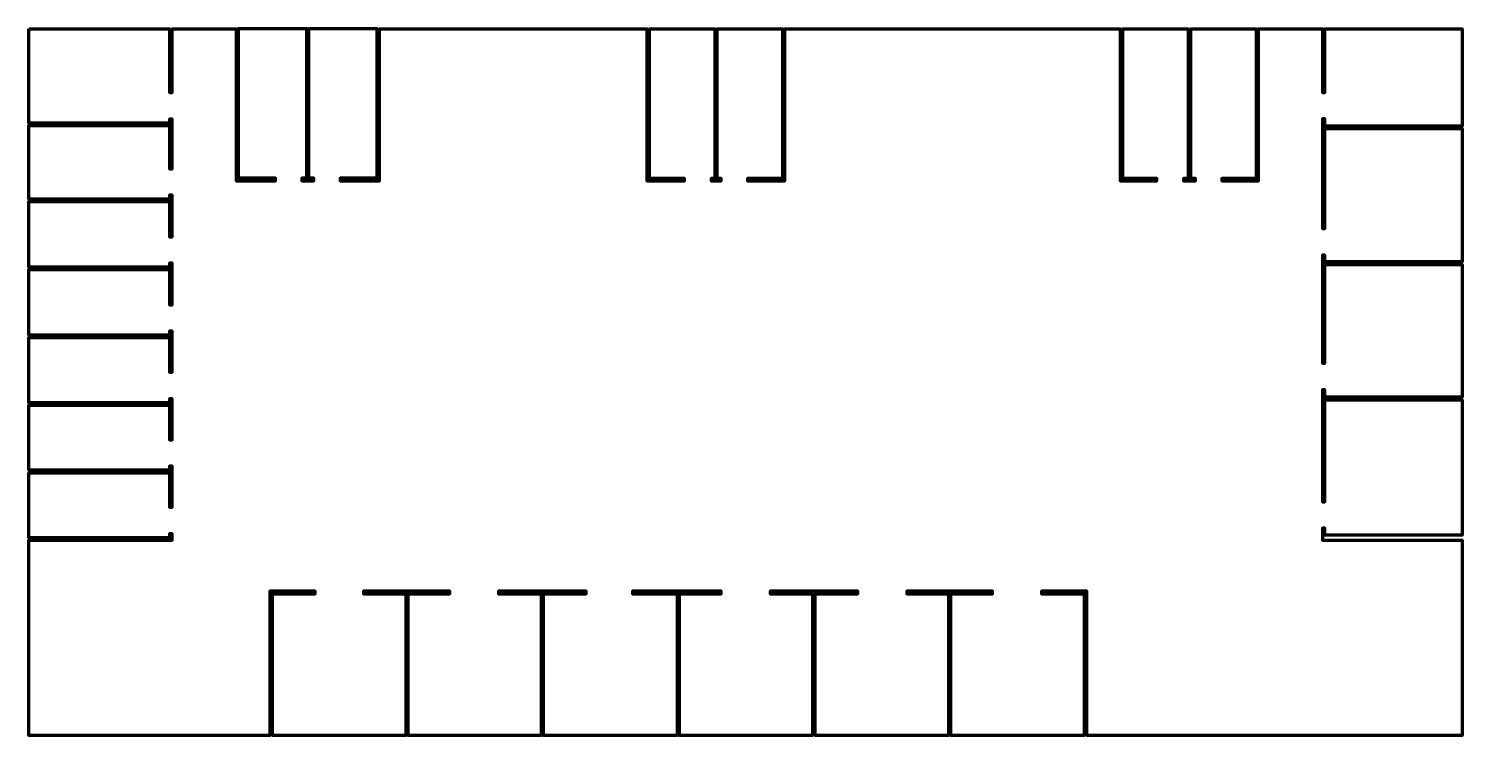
# Model space of a CAD drawing. Header units: metres. Extents: x 6.7 to 64.6, y 0 to 28.6.
import ezdxf

# ---------------------------------------------------------------- set-up
doc = ezdxf.new("R2010")
doc.units = ezdxf.units.M
doc.layers.get('0').update_dxf_attribs({"color": 18, "true_color": 0x000000})

msp = doc.modelspace()

# ---------------------------------------------------------------- linework, layer by layer
at = {"color": 18, "linetype": 'Continuous', "lineweight": 70, "true_color": 0x000000}
msp.add_lwpolyline([(6.737, 28.553), (12.425, 28.553), (12.425, 25.972), (12.525, 25.972), (12.525, 28.553), (15.106, 28.553), (15.106, 22.411), (16.695, 22.411), (16.695, 22.514), (15.206, 22.514), (15.206, 28.556), (17.948, 28.556), (17.948, 22.514), (17.762, 22.514), (17.762, 22.411), (18.247, 22.411), (18.247, 22.514), (18.048, 22.514), (18.048, 28.556), (20.789, 28.556), (20.789, 22.514), (19.314, 22.514), (19.314, 22.411), (20.89, 22.411), (20.89, 28.553), (31.69, 28.553), (31.69, 22.411), (33.213, 22.411), (33.213, 22.511), (31.79, 22.511), (31.79, 28.553), (34.427, 28.553), (34.427, 22.511), (34.28, 22.511), (34.28, 22.411), (34.685, 22.411), (34.685, 22.511), (34.527, 22.511), (34.527, 28.553), (37.164, 28.553), (37.164, 22.511), (35.752, 22.511), (35.752, 22.411), (37.264, 22.411), (37.264, 28.553), (50.797, 28.553), (50.797, 22.411), (52.277, 22.411), (52.277, 22.511), (50.897, 22.511), (50.897, 28.553), (53.54, 28.553), (53.54, 22.511), (53.344, 22.511), (53.344, 22.411), (53.832, 22.411), (53.832, 22.511), (53.64, 22.511), (53.64, 28.553), (56.282, 28.553), (56.282, 22.511), (54.899, 22.511), (54.899, 22.411), (56.383, 22.411), (56.383, 28.553), (58.956, 28.553), (58.956, 25.975), (59.056, 25.975), (59.056, 28.553), (64.605, 28.553), (64.605, 24.618), (59.056, 24.618), (59.056, 24.908), (58.956, 24.908), (58.956, 20.481), (59.056, 20.481), (59.056, 24.518), (64.605, 24.518), (64.605, 19.137), (59.056, 19.137), (59.056, 19.414), (58.956, 19.414), (58.956, 15.044), (59.056, 15.044), (59.056, 19.037), (64.605, 19.037), (64.605, 13.672), (59.056, 13.672), (59.056, 13.977), (58.956, 13.977), (58.956, 9.455), (59.056, 9.455), (59.056, 13.572), (64.605, 13.572), (64.605, 8.099), (59.056, 8.099), (59.056, 8.388), (58.956, 8.388), (58.956, 7.899), (64.605, 7.899), (64.605, 0.021), (49.442, 0.021), (49.442, 5.839), (47.62, 5.839), (47.62, 5.739), (49.342, 5.739), (49.342, 0.021), (43.961, 0.021), (43.961, 5.739), (45.643, 5.739), (45.643, 5.839), (42.182, 5.839), (42.182, 5.739), (43.861, 5.739), (43.861, 0.021), (38.48, 0.021), (38.48, 5.739), (40.205, 5.739), (40.205, 5.839), (36.668, 5.839), (36.668, 5.739), (38.38, 5.739), (38.38, 0.021), (33.009, 0.021), (33.009, 5.739), (34.691, 5.739), (34.691, 5.839), (31.115, 5.839), (31.115, 5.739), (32.909, 5.739), (32.909, 0.021), (27.519, 0.021), (27.519, 5.739), (29.243, 5.739), (29.243, 5.839), (25.695, 5.839), (25.695, 5.739), (27.419, 5.739), (27.419, 0.021), (22.057, 0.021), (22.057, 5.739), (23.739, 5.739), (23.739, 5.839), (20.257, 5.839), (20.257, 5.739), (21.957, 5.739), (21.957, 0.021), (16.576, 0.021), (16.576, 5.739), (18.301, 5.739), (18.301, 5.839), (16.476, 5.839), (16.476, 0.021), (6.735, 0.021), (6.736, 7.899), (12.525, 7.899), (12.525, 8.161), (12.425, 8.161), (12.425, 7.999), (6.735, 7.999), (6.736, 10.626), (12.425, 10.626), (12.425, 9.228), (12.525, 9.228), (12.525, 10.888), (12.425, 10.888), (12.425, 10.726), (6.735, 10.726), (6.736, 13.352), (12.425, 13.352), (12.425, 11.955), (12.525, 11.955), (12.525, 13.614), (12.425, 13.614), (12.425, 13.452), (6.736, 13.452), (6.736, 16.079), (12.425, 16.079), (12.425, 14.681), (12.525, 14.681), (12.525, 16.341), (12.425, 16.341), (12.425, 16.179), (6.736, 16.179), (6.736, 18.826), (12.425, 18.826), (12.425, 17.408), (12.525, 17.408), (12.525, 19.088), (12.425, 19.088), (12.425, 18.926), (6.736, 18.926), (6.737, 21.572), (12.425, 21.572), (12.425, 20.155), (12.525, 20.155), (12.525, 21.834), (12.425, 21.834), (12.425, 21.672), (6.736, 21.672), (6.737, 24.643), (12.425, 24.643), (12.425, 22.901), (12.525, 22.901), (12.525, 24.905), (12.425, 24.905), (12.425, 24.743), (6.737, 24.743)], close=True, dxfattribs=at)

doc.saveas('drawing.dxf')
